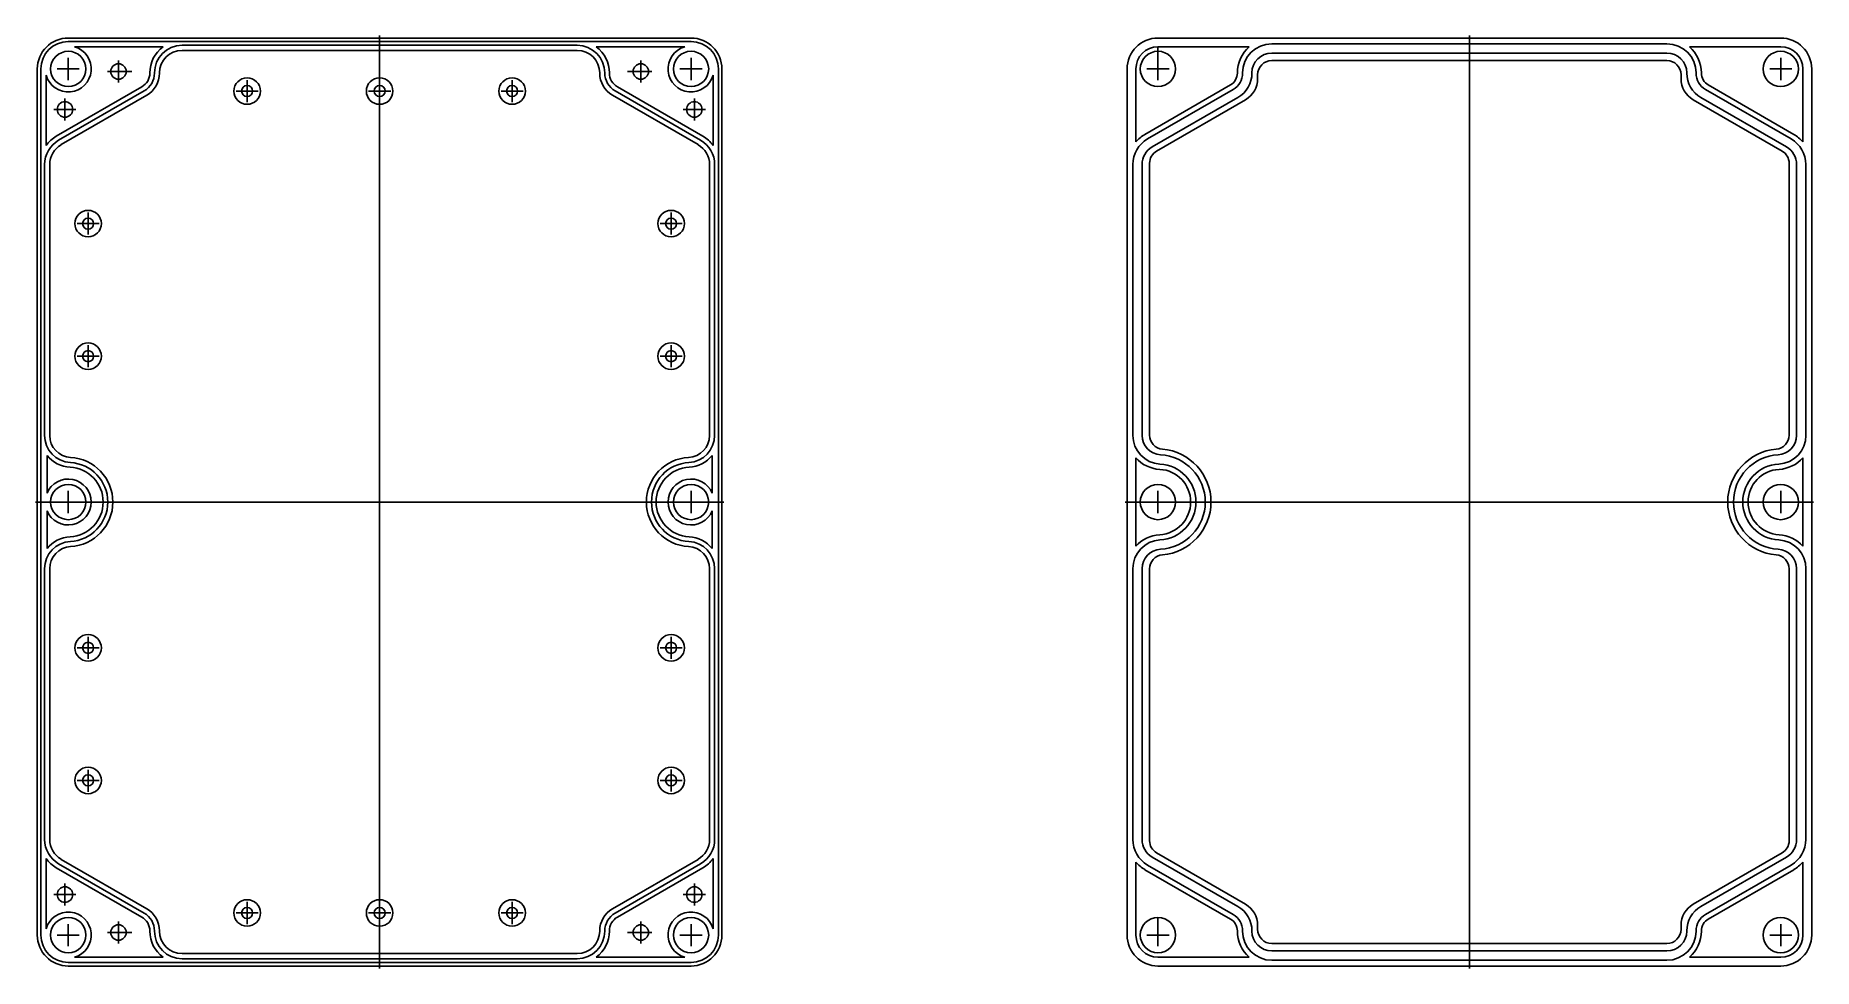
# Model space of a CAD drawing. Header units: millimetres. Extents: x 579 to 982, y 339 to 1301.
# Drawn here: x 579.1 to 981.6, y 338.7 to 549.8 of the extents above.
import ezdxf

# ---------------------------------------------------------------- set-up
doc = ezdxf.new("R2010")
doc.units = ezdxf.units.MM

msp = doc.modelspace()

# ---------------------------------------------------------------- linework, layer by layer
for p, q in [((727.47, 549.26), (586.47, 549.26)), ((727.47, 548.46), (586.47, 548.46)), ((701.7, 547.61), (612.24, 547.61)), ((656.97, 338.71), (656.97, 549.81)), ((974.19, 549.26), (833.19, 549.26)), ((948.42, 547.96), (858.96, 547.96)), ((903.69, 338.71), (903.69, 549.81)), ((586.47, 539.76), (586.47, 544.76)), ((607.94, 547.26), (587.9, 547.26)), ((597.84, 539.18), (597.84, 544.18)), ((701.7, 546.46), (612.24, 546.46)), ((706, 547.26), (726.04, 547.26)), ((716.1, 539.18), (716.1, 544.18)), ((727.47, 539.76), (727.47, 544.76)), ((727.47, 539.76), (727.47, 544.76)), ((853.86, 547.26), (833.19, 547.26)), ((833.19, 539.76), (833.19, 547.26)), ((948.42, 545.86), (858.96, 545.86)), ((948.42, 544.16), (858.96, 544.16)), ((953.53, 547.26), (974.19, 547.26)), ((974.19, 539.76), (974.19, 544.76)), ((974.19, 539.76), (974.19, 544.76)), ((579.47, 346.26), (579.47, 542.26)), ((580.27, 346.26), (580.27, 542.26)), ((581.47, 524.95), (581.47, 540.84)), ((583.97, 542.26), (588.97, 542.26)), ((595.34, 541.68), (600.84, 541.68)), ((604.94, 541.33), (604.94, 541.36)), ((605.99, 541.33), (605.99, 541.36)), ((607.14, 541.33), (607.14, 541.36)), ((626.97, 534.76), (626.97, 539.76)), ((656.97, 534.76), (656.97, 539.76)), ((686.97, 534.76), (686.97, 539.76)), ((706.8, 541.33), (706.8, 541.36)), ((707.95, 541.33), (707.95, 541.36)), ((709, 541.33), (709, 541.36)), ((718.6, 541.68), (713.1, 541.68)), ((729.97, 542.26), (724.97, 542.26)), ((729.97, 542.26), (724.97, 542.26)), ((732.47, 524.95), (732.47, 540.84)), ((733.67, 346.26), (733.67, 542.26)), ((734.47, 346.26), (734.47, 542.26)), ((826.19, 346.26), (826.19, 542.26)), ((828.19, 525.76), (828.19, 542.26)), ((830.69, 542.26), (835.69, 542.26)), ((851.16, 541.33), (851.16, 541.36)), ((852.36, 541.33), (852.36, 541.36)), ((854.46, 541.33), (854.46, 541.36)), ((855.76, 540.06), (855.76, 540.96)), ((951.62, 540.06), (951.62, 540.96)), ((952.92, 541.33), (952.92, 541.36)), ((955.02, 541.33), (955.02, 541.36)), ((956.22, 541.33), (956.22, 541.36)), ((976.69, 542.26), (971.69, 542.26)), ((976.69, 542.26), (971.69, 542.26)), ((979.19, 525.76), (979.19, 542.26)), ((981.19, 346.26), (981.19, 542.26)), ((603.14, 538.21), (583.77, 527.03)), ((603.66, 537.3), (584.29, 526.12)), ((604.24, 536.31), (584.87, 525.13)), ((585.72, 530.6), (585.72, 535.6)), ((624.47, 537.26), (629.47, 537.26)), ((654.47, 537.26), (659.47, 537.26)), ((684.47, 537.26), (689.47, 537.26)), ((709.7, 536.31), (729.07, 525.13)), ((710.28, 537.3), (729.64, 526.12)), ((710.8, 538.21), (730.17, 527.03)), ((728.22, 530.6), (728.22, 535.6)), ((849.61, 538.65), (830.24, 527.46)), ((850.21, 537.61), (830.84, 526.42)), ((851.26, 535.79), (831.89, 524.61)), ((956.12, 535.79), (975.49, 524.61)), ((957.17, 537.61), (976.54, 526.42)), ((957.77, 538.65), (977.14, 527.46)), ((583.22, 533.1), (588.22, 533.1)), ((730.72, 533.1), (725.72, 533.1)), ((853.01, 535.3), (832.89, 523.68)), ((954.37, 535.3), (974.49, 523.68)), ((581.12, 459.34), (581.12, 520.62)), ((582.27, 459.34), (582.27, 520.62)), ((731.67, 459.34), (731.67, 520.62)), ((732.82, 459.34), (732.82, 520.62)), ((827.49, 459.34), (827.49, 520.62)), ((829.59, 459.34), (829.59, 520.62)), ((831.29, 459.41), (831.29, 520.91)), ((976.09, 459.41), (976.09, 520.91)), ((977.79, 459.34), (977.79, 520.62)), ((979.89, 459.34), (979.89, 520.62)), ((588.47, 507.26), (593.47, 507.26)), ((590.97, 504.76), (590.97, 509.76)), ((720.47, 507.26), (725.47, 507.26)), ((722.97, 504.76), (722.97, 509.76)), ((590.97, 474.76), (590.97, 479.76)), ((722.97, 474.76), (722.97, 479.76)), ((588.47, 477.26), (593.47, 477.26)), ((720.47, 477.26), (725.47, 477.26)), ((581.67, 446.26), (581.67, 454.82)), ((732.27, 446.26), (732.27, 454.82)), ((828.19, 444.26), (828.19, 454.28)), ((979.19, 444.26), (979.19, 454.28)), ((579.07, 444.26), (734.87, 444.26)), ((583.97, 444.26), (588.97, 444.26)), ((586.47, 441.76), (586.47, 446.76)), ((727.47, 441.76), (727.47, 446.76)), ((825.79, 444.26), (981.59, 444.26)), ((828.19, 434.25), (828.19, 444.26)), ((830.69, 444.26), (835.69, 444.26)), ((833.19, 441.76), (833.19, 446.76)), ((974.19, 441.76), (974.19, 446.76)), ((979.19, 434.25), (979.19, 444.26)), ((581.67, 433.71), (581.67, 442.26)), ((732.27, 433.71), (732.27, 442.26)), ((581.12, 367.91), (581.12, 429.18)), ((582.27, 367.91), (582.27, 429.18)), ((731.67, 367.91), (731.67, 429.18)), ((732.82, 367.91), (732.82, 429.18)), ((827.49, 367.91), (827.49, 429.18)), ((829.59, 367.91), (829.59, 429.18)), ((831.29, 367.62), (831.29, 429.12)), ((976.09, 367.62), (976.09, 429.12)), ((977.79, 367.91), (977.79, 429.18)), ((979.89, 367.91), (979.89, 429.18)), ((588.47, 411.26), (593.47, 411.26)), ((590.97, 408.76), (590.97, 413.76)), ((720.47, 411.26), (725.47, 411.26)), ((722.97, 408.76), (722.97, 413.76)), ((590.97, 378.66), (590.97, 383.66)), ((722.97, 378.76), (722.97, 383.76)), ((588.47, 381.26), (593.47, 381.26)), ((720.47, 381.26), (725.47, 381.26)), ((581.47, 363.57), (581.47, 347.69)), ((603.66, 351.22), (584.29, 362.41)), ((604.24, 352.22), (584.87, 363.4)), ((709.7, 352.22), (729.07, 363.4)), ((710.28, 351.22), (729.64, 362.41)), ((732.47, 363.57), (732.47, 347.69)), ((828.19, 362.77), (828.19, 346.26)), ((851.26, 352.74), (831.89, 363.92)), ((853.01, 353.23), (832.89, 364.85)), ((954.37, 353.23), (974.49, 364.85)), ((956.12, 352.74), (975.49, 363.92)), ((979.19, 362.77), (979.19, 346.26)), ((603.14, 350.32), (583.77, 361.5)), ((710.8, 350.32), (730.17, 361.5)), ((849.61, 349.88), (830.24, 361.06)), ((850.21, 350.92), (830.84, 362.1)), ((957.17, 350.92), (976.54, 362.1)), ((957.77, 349.88), (977.14, 361.06)), ((583.22, 355.43), (588.22, 355.43)), ((585.72, 357.93), (585.72, 352.93)), ((730.72, 355.43), (725.72, 355.43)), ((728.22, 357.93), (728.22, 352.93)), ((624.47, 351.26), (629.47, 351.26)), ((626.97, 348.76), (626.97, 353.76)), ((654.47, 351.26), (659.47, 351.26)), ((656.97, 353.76), (656.97, 348.76)), ((684.47, 351.26), (689.47, 351.26)), ((686.97, 348.76), (686.97, 353.76)), ((833.19, 350.26), (833.19, 343.76)), ((583.97, 346.26), (588.97, 346.26)), ((586.47, 348.76), (586.47, 343.76)), ((595.34, 346.85), (600.84, 346.85)), ((597.84, 349.35), (597.84, 344.35)), ((604.94, 347.2), (604.94, 347.16)), ((605.99, 347.2), (605.99, 347.16)), ((607.14, 347.2), (607.14, 347.16)), ((706.8, 347.2), (706.8, 347.16)), ((707.95, 347.2), (707.95, 347.16)), ((709, 347.2), (709, 347.16)), ((718.6, 346.85), (713.1, 346.85)), ((716.1, 349.35), (716.1, 344.35)), ((729.97, 346.26), (724.97, 346.26)), ((729.97, 346.26), (724.97, 346.26)), ((727.47, 348.76), (727.47, 343.76)), ((727.47, 348.76), (727.47, 343.76)), ((830.69, 346.26), (835.69, 346.26)), ((851.16, 347.2), (851.16, 347.16)), ((852.36, 347.2), (852.36, 347.16)), ((854.46, 347.2), (854.46, 347.16)), ((855.76, 348.47), (855.76, 347.56)), ((951.62, 348.47), (951.62, 347.56)), ((952.92, 347.2), (952.92, 347.16)), ((955.02, 347.2), (955.02, 347.16)), ((956.22, 347.2), (956.22, 347.16)), ((976.69, 346.26), (971.69, 346.26)), ((976.69, 346.26), (971.69, 346.26)), ((974.19, 348.76), (974.19, 343.76)), ((974.19, 348.76), (974.19, 343.76)), ((948.42, 344.36), (858.96, 344.36)), ((948.42, 342.66), (858.96, 342.66)), ((586.47, 340.06), (727.47, 340.06)), ((586.47, 339.26), (727.47, 339.26)), ((607.94, 341.26), (587.9, 341.26)), ((701.7, 342.06), (612.24, 342.06)), ((701.7, 340.91), (612.24, 340.91)), ((706, 341.26), (726.04, 341.26)), ((853.86, 341.26), (833.19, 341.26)), ((833.19, 339.26), (974.19, 339.26)), ((948.42, 340.56), (858.96, 340.56)), ((953.53, 341.26), (974.19, 341.26))]:
    msp.add_line(p, q)
for centre, radius in [((586.47, 542.26), 4), ((597.84, 541.68), 1.75), ((716.1, 541.68), 1.75), ((727.47, 542.26), 4), ((833.19, 542.26), 4), ((974.19, 542.26), 4), ((626.97, 537.26), 3), ((656.97, 537.26), 3), ((686.97, 537.26), 3), ((626.97, 537.26), 1.25), ((656.97, 537.26), 1.25), ((686.97, 537.26), 1.25), ((585.72, 533.1), 1.75), ((728.22, 533.1), 1.75), ((590.97, 507.26), 3), ((590.97, 507.26), 1.25), ((722.97, 507.26), 3), ((722.97, 507.26), 1.25), ((590.97, 477.26), 3), ((722.97, 477.26), 3), ((590.97, 477.26), 1.25), ((722.97, 477.26), 1.25), ((586.47, 444.26), 4), ((727.47, 444.26), 4), ((833.19, 444.26), 4), ((974.19, 444.26), 4), ((590.97, 411.26), 3), ((590.97, 411.26), 1.25), ((722.97, 411.26), 3), ((722.97, 411.26), 1.25), ((590.97, 381.26), 3), ((590.97, 381.26), 1.25), ((722.97, 381.26), 3), ((722.97, 381.26), 1.25), ((585.72, 355.43), 1.75), ((626.97, 351.26), 3), ((656.97, 351.26), 3), ((686.97, 351.26), 3), ((728.22, 355.43), 1.75), ((586.47, 346.26), 4), ((626.97, 351.26), 1.25), ((656.97, 351.26), 1.25), ((686.97, 351.26), 1.25), ((727.47, 346.26), 4), ((833.19, 346.26), 4), ((974.19, 346.26), 4), ((597.84, 346.85), 1.75), ((716.1, 346.85), 1.75)]:
    msp.add_circle(centre, radius)
for centre, radius, start, end in [((586.47, 542.26), 7, 90, 180), ((586.47, 542.26), 6.2, 90, 180), ((612.24, 541.36), 6.25, 90, 180), ((701.7, 541.36), 6.25, 0, 90), ((727.47, 542.26), 7, 0, 90), ((727.47, 542.26), 6.2, 0, 90), ((833.19, 542.26), 7, 90, 180), ((858.96, 541.36), 6.6, 90, 180), ((948.42, 541.36), 6.6, 0, 90), ((974.19, 542.26), 7, 0, 90), ((586.47, 542.26), 5.2, 195.9424, 74.0576), ((612.24, 541.36), 7.3, 126.0777, 180), ((612.24, 541.36), 5.1, 90, 180), ((701.7, 541.36), 5.1, 0, 90), ((701.7, 541.36), 7.3, 0, 53.9223), ((727.47, 542.26), 5.2, 105.9424, 344.0576), ((833.19, 542.26), 5, 90, 180), ((858.96, 541.36), 7.8, 130.8513, 180), ((858.96, 541.36), 4.5, 90, 180), ((858.96, 540.96), 3.2, 90, 180), ((948.42, 541.36), 4.5, 0, 90), ((948.42, 540.96), 3.2, 0, 90), ((948.42, 541.36), 7.8, 0, 49.1487), ((974.19, 542.26), 5, 360, 90), ((601.34, 541.33), 3.6, 300, 0), ((601.34, 541.33), 4.65, 300, 0), ((601.34, 541.33), 5.8, 300, 0), ((712.6, 541.33), 5.8, 180, 240), ((712.6, 541.33), 4.65, 180, 240), ((712.6, 541.33), 3.6, 180, 240), ((848.06, 541.33), 3.1, 300, 0), ((848.06, 541.33), 4.3, 300, 0), ((848.06, 541.33), 6.4, 300, 0), ((850.26, 540.06), 5.5, 300, 0), ((957.12, 540.06), 5.5, 180, 240), ((959.32, 541.33), 6.4, 180, 240), ((959.32, 541.33), 4.3, 180, 240), ((959.32, 541.33), 3.1, 180, 240), ((834.19, 520.62), 7.9, 120, 139.4196), ((973.19, 520.62), 7.9, 40.5804, 60), ((587.47, 520.62), 6.35, 120, 180), ((587.47, 520.62), 7.4, 120, 144.1752), ((587.47, 520.62), 5.2, 120, 180), ((726.47, 520.62), 5.2, 360, 60), ((726.47, 520.62), 6.35, 360, 60), ((726.47, 520.62), 7.4, 35.8248, 60), ((834.19, 520.62), 6.7, 120, 180), ((834.19, 520.62), 4.6, 120, 180), ((834.49, 520.91), 3.2, 120, 180), ((972.89, 520.91), 3.2, 0, 60), ((973.19, 520.62), 4.6, 360, 60), ((973.19, 520.62), 6.7, 360, 60), ((587.27, 459.34), 6.15, 180, 266.963), ((587.27, 459.34), 5, 180, 266.963), ((726.67, 459.34), 5, 273.037, 0), ((726.67, 459.34), 6.15, 273.037, 0), ((833.99, 459.34), 6.5, 180, 266.963), ((833.99, 459.34), 4.4, 180, 266.963), ((834.49, 459.41), 3.2, 180, 265.0937), ((972.89, 459.41), 3.2, 274.9063, 0), ((973.39, 459.34), 4.4, 273.037, 0), ((973.39, 459.34), 6.5, 273.037, 0), ((833.19, 444.26), 10.7, 273.037, 86.963), ((833.19, 444.26), 12, 274.9063, 85.0937), ((974.19, 444.26), 12, 94.9063, 265.0937), ((974.19, 444.26), 10.7, 93.037, 266.963), ((587.27, 459.34), 7.2, 218.9424, 266.963), ((586.47, 444.26), 7.9, 273.037, 86.963), ((586.47, 444.26), 8.95, 273.037, 86.963), ((586.47, 444.26), 10.1, 273.037, 86.963), ((727.47, 444.26), 10.1, 93.037, 266.963), ((727.47, 444.26), 8.95, 93.037, 266.963), ((727.47, 444.26), 7.9, 93.037, 266.963), ((726.67, 459.34), 7.2, 273.037, 321.0576), ((833.99, 459.34), 7.7, 221.1276, 266.963), ((833.19, 444.26), 7.4, 273.037, 86.963), ((833.19, 444.26), 8.6, 273.037, 86.963), ((974.19, 444.26), 8.6, 93.037, 266.963), ((974.19, 444.26), 7.4, 93.037, 266.963), ((973.39, 459.34), 7.7, 273.037, 318.8724), ((586.47, 444.26), 5.2, 202.6199, 157.3801), ((727.47, 444.26), 5.2, 22.6199, 337.3801), ((587.27, 429.18), 6.15, 93.037, 180), ((587.27, 429.18), 7.2, 93.037, 141.0576), ((726.67, 429.18), 6.15, 0, 86.963), ((726.67, 429.18), 7.2, 38.9424, 86.963), ((833.99, 429.18), 6.5, 93.037, 180), ((833.99, 429.18), 7.7, 93.037, 138.8724), ((973.39, 429.18), 6.5, 0, 86.963), ((973.39, 429.18), 7.7, 41.1276, 86.963), ((587.27, 429.18), 5, 93.037, 180), ((726.67, 429.18), 5, 0, 86.963), ((833.99, 429.18), 4.4, 93.037, 180), ((834.49, 429.12), 3.2, 94.9063, 180), ((972.89, 429.12), 3.2, 0, 85.0937), ((973.39, 429.18), 4.4, 0, 86.963), ((726.47, 367.91), 6.35, 359.9999999999995, 0), ((587.47, 367.91), 6.35, 180, 240), ((587.47, 367.91), 5.2, 180, 240), ((726.47, 367.91), 5.2, 300, 0), ((726.47, 367.91), 6.35, 300, 0), ((834.19, 367.91), 6.7, 180, 240), ((834.19, 367.91), 4.6, 180, 240), ((834.49, 367.62), 3.2, 180, 240), ((972.89, 367.62), 3.2, 300, 0), ((973.19, 367.91), 4.6, 300, 360), ((973.19, 367.91), 6.7, 300, 360), ((587.47, 367.91), 7.4, 215.8248, 240), ((726.47, 367.91), 7.4, 300, 324.1752), ((834.19, 367.91), 7.9, 220.5804, 240), ((973.19, 367.91), 7.9, 300, 319.4196), ((586.47, 346.26), 5.2, 285.9424, 164.0576), ((601.34, 347.2), 3.6, 0, 60), ((601.34, 347.2), 4.65, 0, 60), ((601.34, 347.2), 5.8, 0, 60), ((712.6, 347.2), 5.8, 120, 180), ((712.6, 347.2), 4.65, 120, 180), ((712.6, 347.2), 3.6, 120, 180), ((727.47, 346.26), 5.2, 15.9424, 254.0576), ((848.06, 347.2), 4.3, 0, 60), ((848.06, 347.2), 6.4, 0, 60), ((850.26, 348.47), 5.5, 0, 60), ((957.12, 348.47), 5.5, 120, 180), ((959.32, 347.2), 6.4, 120, 180), ((959.32, 347.2), 4.3, 120, 180), ((586.47, 346.26), 7, 180, 270), ((586.47, 346.26), 6.2, 180, 270), ((612.24, 347.16), 7.3, 180, 233.9223), ((612.24, 347.16), 6.25, 180, 270), ((612.24, 347.16), 5.1, 180, 270), ((701.7, 347.16), 5.1, 270, 0), ((701.7, 347.16), 6.25, 270, 0), ((701.7, 347.16), 7.3, 306.0777, 0), ((727.47, 346.26), 7, 270, 0), ((727.47, 346.26), 6.2, 270, 0), ((833.19, 346.26), 7, 180, 270), ((833.19, 346.26), 5, 180, 270), ((848.06, 347.2), 3.1, 0, 60), ((858.96, 347.16), 7.8, 180, 229.1487), ((858.96, 347.16), 6.6, 180, 270), ((858.96, 347.16), 4.5, 180, 270), ((858.96, 347.56), 3.2, 180, 270), ((948.42, 347.56), 3.2, 270, 0), ((948.42, 347.16), 4.5, 270, 0), ((948.42, 347.16), 6.6, 270, 0), ((948.42, 347.16), 7.8, 310.8513, 0), ((959.32, 347.2), 3.1, 120, 180), ((974.19, 346.26), 7, 270, 0), ((974.19, 346.26), 5, 270, 0)]:
    msp.add_arc(centre, radius, start, end)

doc.saveas('drawing.dxf')
